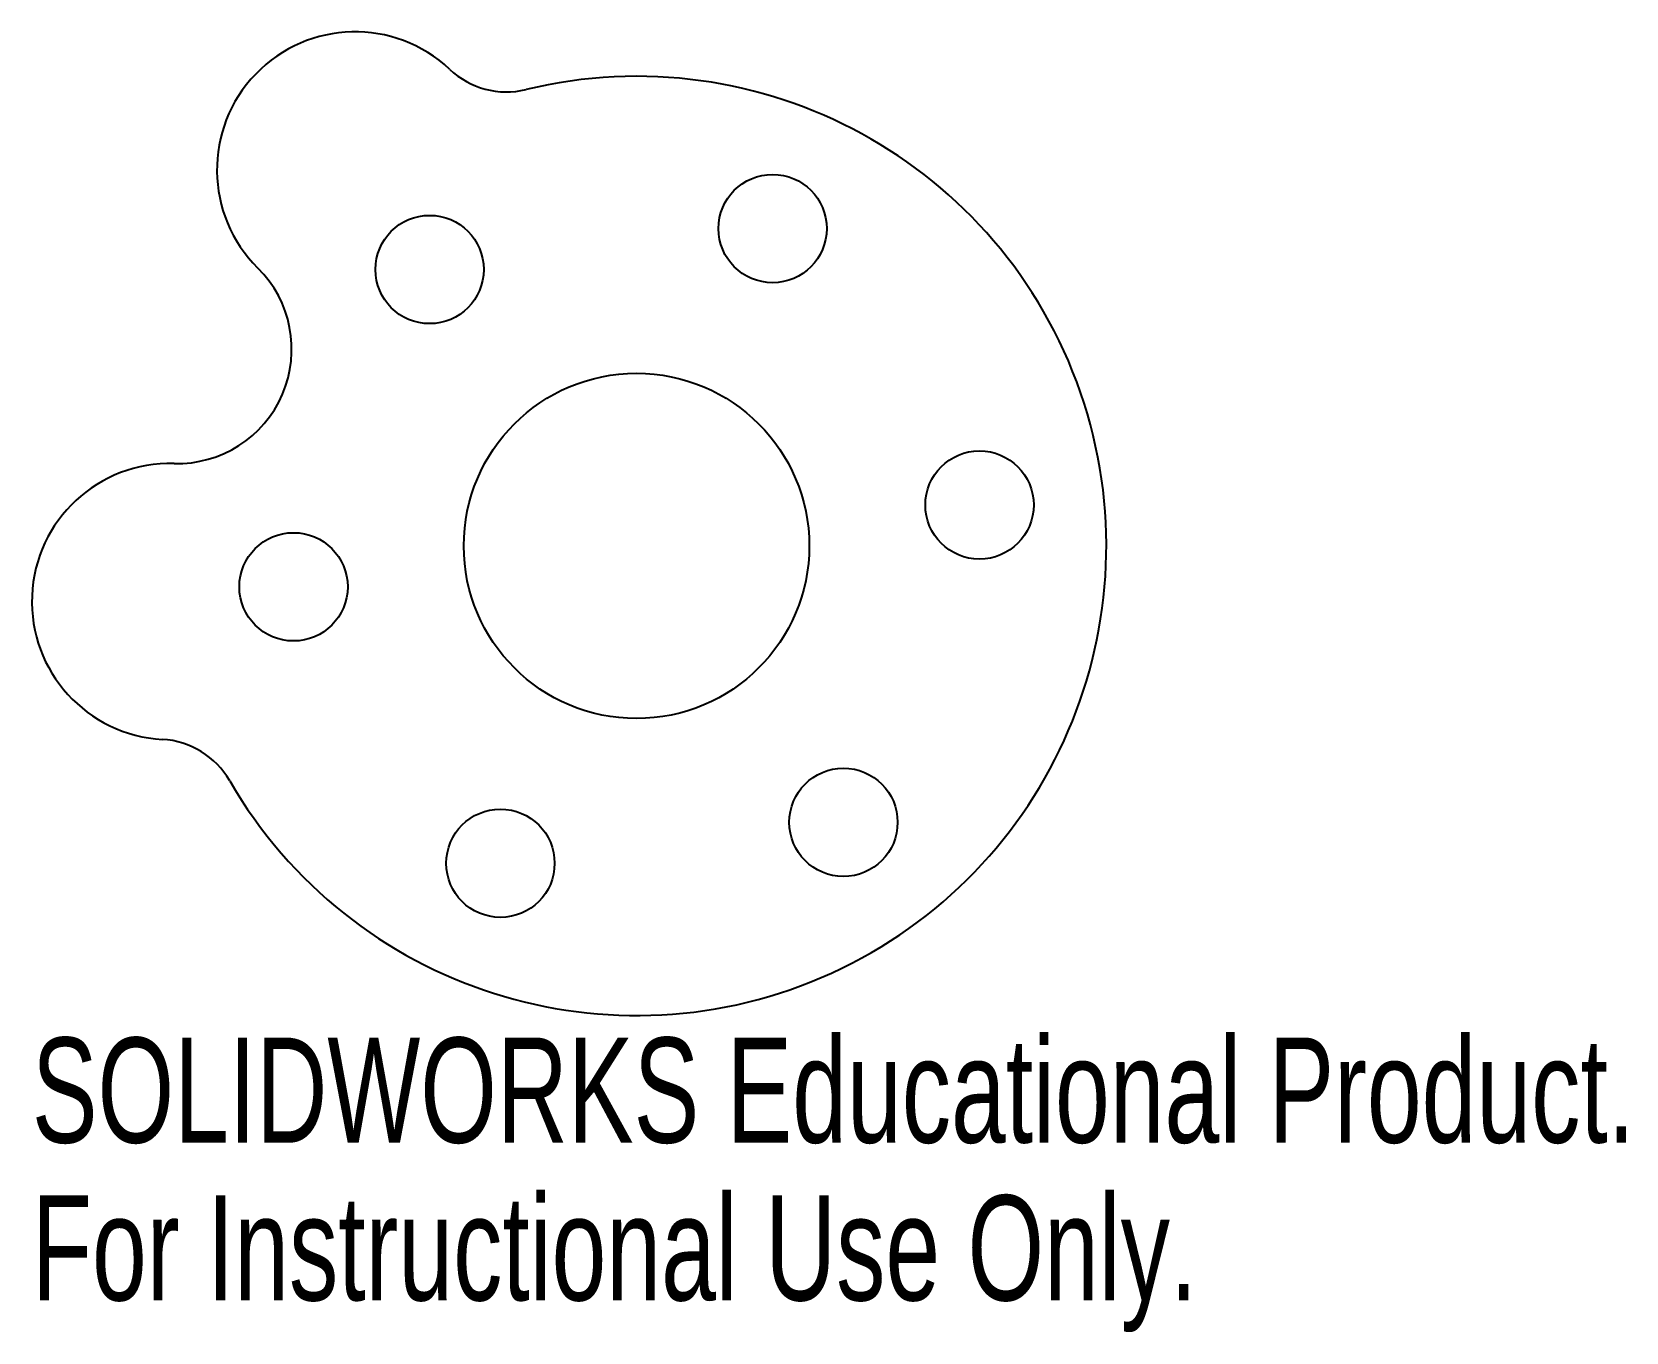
# Model space of a CAD drawing. Header units: inches. Extents: x -1.09 to 1.79, y -1.42 to 0.93.
import ezdxf

# ---------------------------------------------------------------- set-up
doc = ezdxf.new("R2010")
doc.units = ezdxf.units.IN
doc.header["$MEASUREMENT"] = 0
doc.styles.add('SLDTEXTSTYLE0', font='TXT', dxfattribs={"width": 0.7})

msp = doc.modelspace()

# ---------------------------------------------------------------- linework, layer by layer
at = {"color": 7, "linetype": 'Continuous', "lineweight": 25}
for centre, radius in [((0.2462, 0.5745), 0.098), ((-0.3744, 0.5004), 0.098), ((0, 0), 0.3125), ((0.6206, 0.0741), 0.098), ((-0.6206, -0.0741), 0.098), ((0.3744, -0.5004), 0.098), ((-0.2462, -0.5745), 0.098)]:
    msp.add_circle(centre, radius, dxfattribs=at)
for centre, radius, start, end in [((-0.5092, 0.6806), 0.25, 46.7562, 225.2624), ((0, 0), 0.85, 210.0085, 103.6033), ((-0.2352, 0.9719), 0.15, 226.7562, 283.6033), ((-0.8308, 0.356), 0.2069, 268.3494, 45.2624), ((-0.844, -0.1007), 0.25, 88.3494, 266.8556), ((-0.866, -0.5001), 0.15, 30.0085, 86.8556)]:
    msp.add_arc(centre, radius, start, end, dxfattribs=at)

# ---------------------------------------------------------------- texts
at = {"color": 7, "linetype": 'Continuous', "char_height": 0.1903, "attachment_point": 1, "style": 'SLDTEXTSTYLE0'}
for s, insert in [('SOLIDWORKS Educational Product.', (-1.094, -0.8901)), ('For Instructional Use Only.', (-1.094, -1.1756))]:
    msp.add_mtext(s, dxfattribs=dict(at, insert=insert))

doc.saveas('drawing.dxf')
